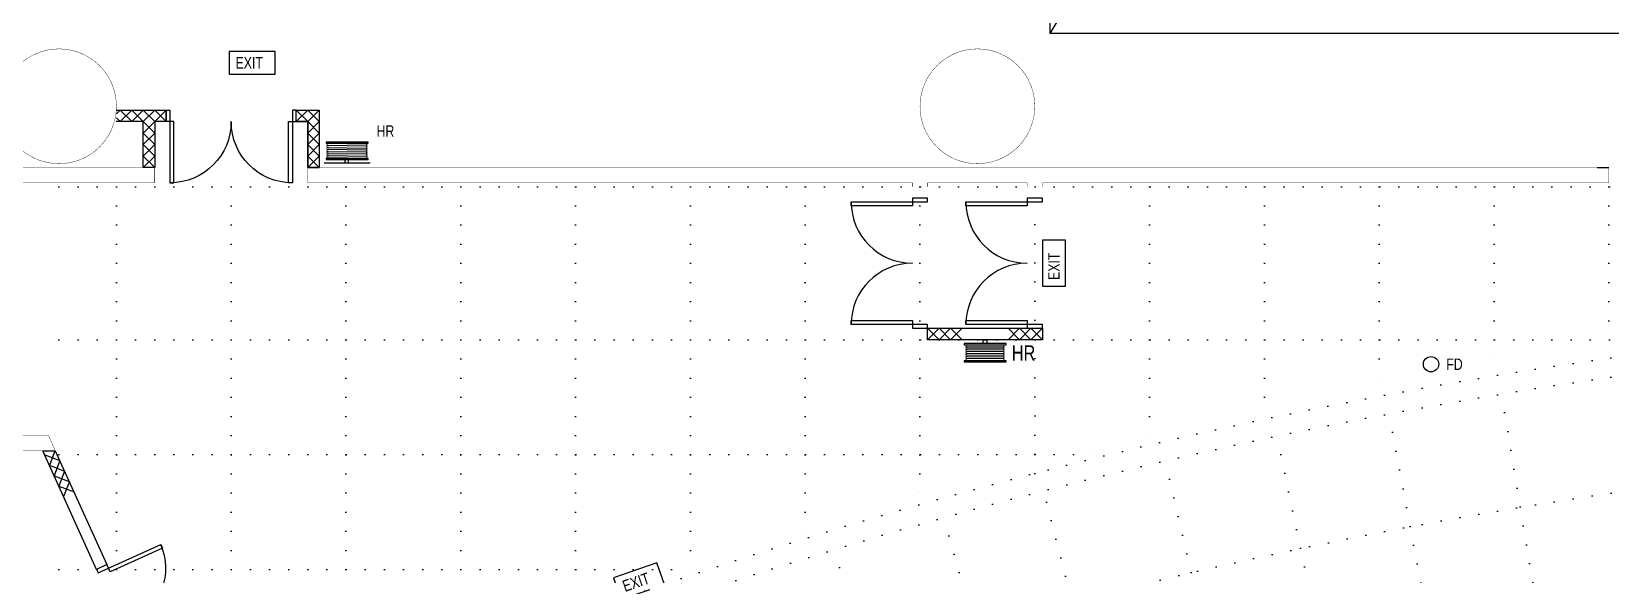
# Model space of a CAD drawing. Extents: x -163002 to 22103, y -98847 to 51643.
# Drawn here: x -30358 to -9729, y -23316 to -16224 of the extents above; entities that cross this region are included whole.
import ezdxf

# ---------------------------------------------------------------- set-up
doc = ezdxf.new("R2010")
doc.units = 0
doc.header["$LTSCALE"] = 1000
doc.header["$MEASUREMENT"] = 0
doc.linetypes.add('s3108a$0$DASHDOT', pattern=[1, 0.5, -0.25, 0, -0.25])
doc.linetypes.add('s4108a$0$DOT', pattern=[0.25, 0, -0.25])
doc.layers.get('0').update_dxf_attribs({"linetype": 'CONTINUOUS'})
for name, color, linetype in [('s1108a$0$20', 1, 'CONTINUOUS'), ('S2108a$0$20', 7, 'CONTINUOUS'), ('S2108a$0$6', 7, 'CONTINUOUS'), ('s3108a$0$20', 7, 'CONTINUOUS'), ('s3108a$0$22', 7, 'CONTINUOUS'), ('s3108a$0$23', 7, 'CONTINUOUS'), ('s3108a$0$30', 7, 'CONTINUOUS'), ('s3108a$0$5', 7, 'CONTINUOUS'), ('s3108a$0$56', 7, 'CONTINUOUS'), ('s3108a$0$6', 7, 'CONTINUOUS'), ('s4108a$0$11', 7, 'CONTINUOUS'), ('s4108a$0$20', 7, 'CONTINUOUS'), ('s4108a$0$22', 7, 'CONTINUOUS'), ('s4108a$0$30', 14, 'CONTINUOUS'), ('s4108a$0$4', 7, 'CONTINUOUS'), ('s4108a$0$45', 7, 'CONTINUOUS'), ('s4108a$0$56', 7, 'CONTINUOUS'), ('s4108a$0$6', 7, 'CONTINUOUS')]:
    doc.layers.add(name, color=color, linetype=linetype)
doc.styles.add('s3108a$0$STANDARD', font='txt')
doc.styles.add('s4108a$0$STANDARD', font='txt')

# ---------------------------------------------------------------- blocks, each defined once
blk = doc.blocks.new('s1108a')
at = {"layer": 's1108a$0$20', "color": 14, "linetype": 'Continuous', "const_width": 5}
blk.add_lwpolyline([(-30700, -21500), (-30138, -21500), (-30048, -21700), (-30700, -21700)], close=True, dxfattribs=at)
blk = doc.blocks.new('S2108a')
at = {"layer": 'S2108a$0$20', "color": 14, "linetype": 'Continuous', "const_width": 5}
blk.add_lwpolyline([(-29999.9, -17999.9), (-30799.9, -17999.9), (-30799.9, -16249.9), (-30999.9, -16249.9), (-30999.9, -18199.9), (-29999.9, -18199.9)], dxfattribs=at)
at = {"layer": 'S2108a$0$6', "color": 14, "linetype": 'Continuous', "const_width": 5}
blk.add_lwpolyline([(-29249.9, -17199.9, 1), (-30749.9, -17199.9, 1)], format="xyb", close=True, dxfattribs=at)
blk = doc.blocks.new('s3108a$0$D1700B')
at = {"layer": 's3108a$0$30', "color": 5, "linetype": 'Continuous'}
for points in [[(0, 0), (0.05, 0), (0.05, 0.95), (0.1, 0.95), (0.1, 0.15), (0, 0.15), (0, 0)], [(1.7, 0), (1.65, 0), (1.65, 0.95), (1.6, 0.95), (1.6, 0.15), (1.7, 0.15), (1.7, 0)]]:
    blk.add_lwpolyline(points, dxfattribs=at)
for centre, start, end in [((0.05, 0.15), 0, 90), ((1.650003, 0.15), 90, 180)]:
    blk.add_arc(centre, 0.800001, start, end, dxfattribs=at)
blk = doc.blocks.new('s3108a$0$CHAT15')
at = {"layer": 's3108a$0$22', "color": 14, "linetype": 'Continuous'}
for points in [[(0, 0), (0.15, 0.15), (0.3, 0), (0.45, 0.15), (0.6, 0), (0.75, 0.15)], [(0, 0.15), (0.15, 0), (0.3, 0.15), (0.45, 0), (0.6, 0.15), (0.75, 0)]]:
    blk.add_lwpolyline(points, dxfattribs=at)
blk = doc.blocks.new('s3108a$0$HAT15')
at = {"layer": 's3108a$0$22', "color": 14, "linetype": 'Continuous'}
for p, q in [((0, 0), (0.15, 0.15)), ((0, 0.15), (0.15, 0))]:
    blk.add_line(p, q, dxfattribs=at)
blk = doc.blocks.new('s3108a$0$HR')
at = {"layer": 's3108a$0$56', "color": 1, "linetype": 'Continuous'}
for p, q in [((0, 0.6), (0, 0)), ((0.0595, 0.051), (0.0671, 0.5491)), ((0.0863, 0.051), (0.0939, 0.5491)), ((0.1131, 0.051), (0.1207, 0.5491)), ((0.1399, 0.051), (0.1475, 0.5491)), ((0.1667, 0.051), (0.1743, 0.5491)), ((0.201, 0.5491), (0.1934, 0.051)), ((0.2202, 0.051), (0.2278, 0.5491)), ((0.247, 0.051), (0.2546, 0.5491))]:
    blk.add_line(p, q, dxfattribs=at)
for points in [[(0.0575, 0.575), (0.045, 0.575), (0.045, 0.025), (0.0575, 0.025)], [(0.2575, 0.025), (0.27, 0.025), (0.27, 0.575), (0.2575, 0.575)], [(0.0001, 0.28), (0.045, 0.28), (0.045, 0.33), (0.0001, 0.33)]]:
    blk.add_lwpolyline(points, close=True, dxfattribs=at)
for centre, start, end in [((0.08055, 0.549101), 0.000025, 180.000019), ((0.107336, 0.549101), 0.000025, 180.000019), ((0.134122, 0.549101), 0.000025, 180.000019), ((0.160907, 0.549101), 0.000025, 180.000019), ((0.187693, 0.549101), 0.000025, 180.000019), ((0.214479, 0.549101), 0.000025, 180.000019), ((0.241265, 0.549101), 0.000025, 180.000019), ((0.07295, 0.051), 179.999975, 359.999969), ((0.099736, 0.051), 179.999975, 359.999969), ((0.126522, 0.051), 179.999975, 359.999969), ((0.153307, 0.051), 179.999975, 359.999969), ((0.180093, 0.051), 179.999975, 359.999969), ((0.206879, 0.051), 179.999975, 359.999969), ((0.233665, 0.051), 179.999975, 359.999969)]:
    blk.add_arc(centre, 0.013393, start, end, dxfattribs=at)
at = {"layer": 's3108a$0$56', "color": 1, "linetype": 'Continuous', "style": 's3108a$0$STANDARD', "width": 0.666667}
blk.add_text('J.D.K.', height=0.0003, rotation=90, dxfattribs=at).set_placement((0.2696, 0.5732))
blk = doc.blocks.new('s3108a$0$EXIT')
at = {"layer": 's3108a$0$56', "color": 1, "linetype": 'Continuous'}
blk.add_lwpolyline([(0, 0), (0.6, 0), (0.6, 0.3), (0, 0.3)], close=True, dxfattribs=at)
at = {"layer": 's3108a$0$56', "color": 1, "linetype": 'Continuous', "style": 's3108a$0$STANDARD', "width": 0.8}
blk.add_text('EXIT', height=0.15, dxfattribs=at).set_placement((0.0816, 0.0747))
blk = doc.blocks.new('s3108a')
at = {"layer": 's3108a$0$20', "color": 14, "linetype": 'Continuous'}
for p, q in [((-26899.9, -17399.9), (-26749.9, -17399.9)), ((-26749.9, -17399.9), (-26749.9, -17999.9)), ((-26749.9, -17999.9), (-26599.9, -17999.9)), ((-9899.9, -17999.9), (-9749.9, -17999.9))]:
    blk.add_line(p, q, dxfattribs=at)
for points in [[(-29251.6, -17249.9), (-28599.9, -17249.9), (-28599.9, -17399.9), (-28749.9, -17399.9), (-28749.9, -17999.9), (-28899.9, -17999.9), (-28899.9, -17399.9), (-29251.6, -17399.9)], [(-26749.9, -17999.9), (-26749.9, -17399.9), (-26899.9, -17399.9), (-26899.9, -17249.9), (-26599.9, -17249.9), (-26599.9, -17999.9), (-26749.9, -17999.9)]]:
    blk.add_lwpolyline(points, dxfattribs=at)
at = {"layer": 's3108a$0$20', "color": 14, "linetype": 'Continuous', "const_width": 5}
for points in [[(-29999.9, -17999.9), (-28749.9, -17999.9), (-28749.9, -18199.9), (-29999.9, -18199.9)], [(-18849.9, -18249.9), (-18849.9, -18199.9), (-26749.8, -18199.9), (-26749.9, -17999.9), (-9749.9, -17999.9), (-9749.9, -18199.9), (-17149.8, -18199.9), (-17149.8, -18249.9)], [(-18649.9, -18249.9), (-18649.9, -18199.9), (-17349.9, -18199.9), (-17349.9, -18249.9)]]:
    blk.add_lwpolyline(points, dxfattribs=at)
at = {"layer": 's3108a$0$22', "color": 14, "linetype": 'Continuous'}
for points in [[(-28599.9, -17249.9), (-28749.9, -17399.9), (-28899.9, -17249.9), (-29049.9, -17399.9), (-29199.9, -17249.9), (-29249.9, -17299.9)], [(-28599.9, -17399.9), (-28749.9, -17249.9), (-28899.9, -17399.9), (-29049.9, -17249.9), (-29199.9, -17399.9), (-29249.9, -17349.9)]]:
    blk.add_lwpolyline(points, dxfattribs=at)
at = {"layer": 's3108a$0$23', "color": 2}
blk.add_lwpolyline([(-3749.9, -16249.9), (-17049.9, -16249.9), (-17049.9, 5850.1)], dxfattribs=at)
at = {"layer": 's3108a$0$5', "color": 2, "linetype": 's3108a$0$DASHDOT'}
blk.add_line((-17049.9, -16249.9), (-3749.9, 5850.1), dxfattribs=at)
at = {"layer": 's3108a$0$6', "color": 14, "linetype": 'Continuous', "const_width": 5}
blk.add_lwpolyline([(-17249.9, -17199.9, 1), (-18749.9, -17199.9, 1)], format="xyb", close=True, dxfattribs=at)
at = {"xscale": 999.9979999999999, "zscale": 1000}
for name, p, yscale in [('s3108a$0$EXIT', (-27774.9, -16781.9), 999.9979999999999), ('s3108a$0$D1700B', (-28599.9, -17249.9), -999.9979999999999)]:
    blk.add_blockref(name, p, dxfattribs=dict(at, yscale=yscale))
at = {"xscale": 999.9979999999999, "yscale": 999.9979999999999, "zscale": 1000, "rotation": 90}
for name, p in [('s3108a$0$CHAT15', (-28749.9, -17999.9)), ('s3108a$0$HAT15', (-26749.9, -17399.9)), ('s3108a$0$CHAT15', (-26599.9, -17999.9)), ('s3108a$0$HR', (-25935.9, -17940.2))]:
    blk.add_blockref(name, p, dxfattribs=at)
at = {"layer": 's3108a$0$56', "color": 1, "linetype": 'Continuous', "style": 's3108a$0$STANDARD', "width": 0.8}
blk.add_text('HR', height=150, dxfattribs=at).set_placement((-25850.1, -17598.7))
blk = doc.blocks.new('s4108a$0$EXIT')
at = {"layer": 's4108a$0$56', "color": 1, "linetype": 'Continuous'}
blk.add_lwpolyline([(0, 0), (600, 0), (600.1, 300), (0, 300)], close=True, dxfattribs=at)
at = {"layer": 's4108a$0$56', "color": 1, "linetype": 'Continuous', "style": 's4108a$0$STANDARD', "width": 0.8}
blk.add_text('EXIT', height=150, rotation=359.99991, dxfattribs=at).set_placement((81.7, 74.7))
blk = doc.blocks.new('s4108a')
at = {"layer": 's4108a$0$11', "color": 14, "linetype": 'Continuous', "const_width": 0.005}
for points in [[(-18732, -22450, 0.010749), (-21554, -23316, 0.010749)], [(-18692, -22594, 0.01074), (-21505, -23458, 0.01074)]]:
    blk.add_lwpolyline(points, format="xyb", dxfattribs=at)
for points in [[(-18540, -22396), (-15148, -34522)], [(-18692, -22594), (-17895, -25435)]]:
    blk.add_lwpolyline(points, dxfattribs=at)
at = {"layer": 's4108a$0$20', "color": 14, "linetype": 'Continuous', "const_width": 0.005}
for points in [[(-18850, -18250), (-18850, -18400), (-18650, -18400), (-18650, -18250)], [(-17350, -18250), (-17350, -18400), (-17150, -18400), (-17150, -18250)], [(-18732, -22450), (-18850, -22028), (-18850, -20100), (-18650, -20100), (-18650, -22002), (-18540, -22396)]]:
    blk.add_lwpolyline(points, dxfattribs=at)
at = {"layer": 's4108a$0$20', "color": 14, "linetype": 'Continuous'}
for points in [[(-18650, -20100), (-17150, -20100), (-17150, -20250), (-18650, -20250)], [(-30048, -21700), (-29373, -23188), (-29510, -23250), (-30212, -21700)]]:
    blk.add_lwpolyline(points, close=True, dxfattribs=at)
at = {"layer": 's4108a$0$22', "color": 14, "linetype": 'Continuous'}
for p, q in [((-18650, -20250), (-18500, -20100)), ((-18650, -20100), (-18500, -20250)), ((-18500, -20250), (-18350, -20100)), ((-18500, -20100), (-18350, -20250)), ((-18350, -20250), (-18200, -20100)), ((-18350, -20100), (-18200, -20250)), ((-17600, -20250), (-17450, -20100)), ((-17600, -20100), (-17450, -20250)), ((-17450, -20250), (-17300, -20100)), ((-17450, -20100), (-17300, -20250)), ((-17300, -20250), (-17150, -20100)), ((-17300, -20100), (-17150, -20250)), ((-30187, -21754), (-29988, -21829)), ((-30053, -21700), (-30125, -21891)), ((-29988, -21829), (-30063, -22027)), ((-30125, -21890), (-29927, -21966)), ((-30063, -22027), (-29865, -22102)), ((-29926, -21965), (-30002, -22164)), ((-30001, -22164), (-29803, -22239)), ((-29864, -22102), (-29940, -22300))]:
    blk.add_line(p, q, dxfattribs=at)
at = {"layer": 's4108a$0$30', "color": 14, "linetype": 'Continuous'}
for points in [[(-18850, -18500), (-19650, -18500), (-19650, -18450), (-18850, -18450)], [(-18850, -18450), (-18650, -18450), (-18650, -18400), (-18850, -18400)], [(-17350, -18500), (-18150, -18500), (-18150, -18450), (-17350, -18450)], [(-17350, -18450), (-17150, -18450), (-17150, -18400), (-17350, -18400)], [(-18850, -20050), (-19650, -20050), (-19650, -20000), (-18850, -20000)], [(-17350, -20050), (-18150, -20050), (-18150, -20000), (-17350, -20000)], [(-18850, -20100), (-18650, -20100), (-18650, -20050), (-18850, -20050)], [(-17350, -20100), (-17150, -20100), (-17150, -20050), (-17350, -20050)]]:
    blk.add_lwpolyline(points, close=True, dxfattribs=at)
blk.add_lwpolyline([(-29510, -23250), (-29489, -23296), (-28669, -22926), (-28648, -22972), (-29332, -23280), (-29373, -23188), (-29510, -23250)], dxfattribs=at)
for centre, radius, start, end in [((-18850, -18450), 800, 180, 270), ((-17350, -18450), 800, 180, 270), ((-18850, -20050), 800, 90, 180), ((-17350, -20050), 800, 90, 180), ((-29353, -23234), 750, 294.241, 24.241)]:
    blk.add_arc(centre, radius, start, end, dxfattribs=at)
at = {"layer": 's4108a$0$4', "linetype": 's4108a$0$DOT'}
for p, q in [((-30000, -18250), (-3750, -18250)), ((-29250, -18250), (-29250, -26332)), ((-29250, -18250), (-29250, -26332)), ((-27750, -18250), (-27750, -25648)), ((-27750, -18250), (-27750, -25648)), ((-26250, -18250), (-26250, -25007)), ((-26250, -18250), (-26250, -25007)), ((-26250, -18250), (-26250, -25007)), ((-24750, -18250), (-24750, -24408)), ((-23250, -18250), (-23250, -23848)), ((-21750, -18250), (-21750, -23328)), ((-20250, -18250), (-20250, -22847)), ((-18750, -18250), (-18750, -22403)), ((-17250, -21996), (-17250, -18250)), ((-15750, -18250), (-15750, -21624)), ((-14250, -18250), (-14250, -21289)), ((-12750, -18250), (-12750, -20988)), ((-11250, -18250), (-11250, -20722)), ((-9750, -18250), (-9750, -20490)), ((-30000, -20250), (-7894, -20250)), ((-8952, -34279), (-11192, -20713)), ((-10132, -34487), (-12668, -20973)), ((-11308, -34721), (-14138, -21265)), ((-12479, -34980), (-15601, -21590)), ((-30000, -21750), (-16273, -21750)), ((-13806, -35211), (-17197, -21982)), ((-14802, -35576), (-18505, -22334)), ((-15952, -35911), (-19944, -22753)), ((-30000, -23250), (-21513, -23250)), ((-17096, -36272), (-21373, -23204))]:
    blk.add_line(p, q, dxfattribs=at)
for radius, start, end in [(68705, 93.12883, 148.12499), (68455, 93.14026, 148.125), (66955, 93.21069, 148.12497), (65455, 93.28434, 147.27129)]:
    blk.add_arc((0, -88500), radius, start, end, dxfattribs=at)
at = {"layer": 's4108a$0$45', "color": 14, "linetype": 'Continuous'}
blk.add_circle((-12073, -20570), 100, dxfattribs=at)
at = {"layer": 's4108a$0$56', "color": 1, "linetype": 'Continuous'}
for p, q in [((-17665, -20345), (-18135, -20345)), ((-17665, -20375), (-18135, -20375)), ((-17665, -20405), (-18135, -20405)), ((-17665, -20435), (-18135, -20435)), ((-17665, -20465), (-18135, -20465)), ((-17665, -20495), (-18135, -20495))]:
    blk.add_line(p, q, dxfattribs=at)
for points in [[(-17625, -20300), (-18175, -20300), (-18175, -20315), (-17625, -20315)], [(-17875, -20300), (-17925, -20300), (-17925, -20250), (-17875, -20250)], [(-17625, -20525), (-18175, -20525), (-18175, -20540), (-17625, -20540)]]:
    blk.add_lwpolyline(points, close=True, dxfattribs=at)
for centre, start, end in [((-18135, -20330), 90, 270), ((-18135, -20360), 90, 270), ((-18135, -20390), 90, 270), ((-18135, -20420), 90, 270), ((-17665, -20330), 270, 90), ((-17665, -20360), 270, 90), ((-17665, -20390), 270, 90), ((-17665, -20420), 270, 90), ((-18135, -20450), 90, 270), ((-18135, -20480), 90, 270), ((-18135, -20510), 90, 270), ((-17665, -20450), 270, 90), ((-17665, -20480), 270, 90), ((-17665, -20510), 270, 90)]:
    blk.add_arc(centre, 15, start, end, dxfattribs=at)
at = {"layer": 's4108a$0$6', "color": 14, "linetype": 'Continuous', "const_width": 0.005}
blk.add_lwpolyline([(-16773, -23102, 1), (-18273, -23102, 1)], format="xyb", close=True, dxfattribs=at)
for p, xscale, yscale, rotation in [((-16850, -19550), 0.9999979999999999, 0.9999979999999999, 90), ((-22657, -23643), 0.9999990000000001, 0.9999990000000001, 19.001088)]:
    blk.add_blockref('s4108a$0$EXIT', p, dxfattribs=dict(xscale=xscale, yscale=yscale, rotation=rotation))
at = {"layer": 's4108a$0$45', "color": 14, "linetype": 'Continuous', "style": 's4108a$0$STANDARD', "width": 0.8}
blk.add_text('FD', height=150, dxfattribs=at).set_placement((-11873, -20645))
at = {"layer": 's4108a$0$56', "color": 1, "linetype": 'Continuous', "style": 's4108a$0$STANDARD', "width": 0.8}
blk.add_text('HR', height=200, dxfattribs=at).set_placement((-17552, -20523))

msp = doc.modelspace()

# ---------------------------------------------------------------- block references
for name in ['S2108a', 's3108a', 's4108a', 's1108a']:
    msp.add_blockref(name, (0, 0))

doc.saveas('drawing.dxf')
